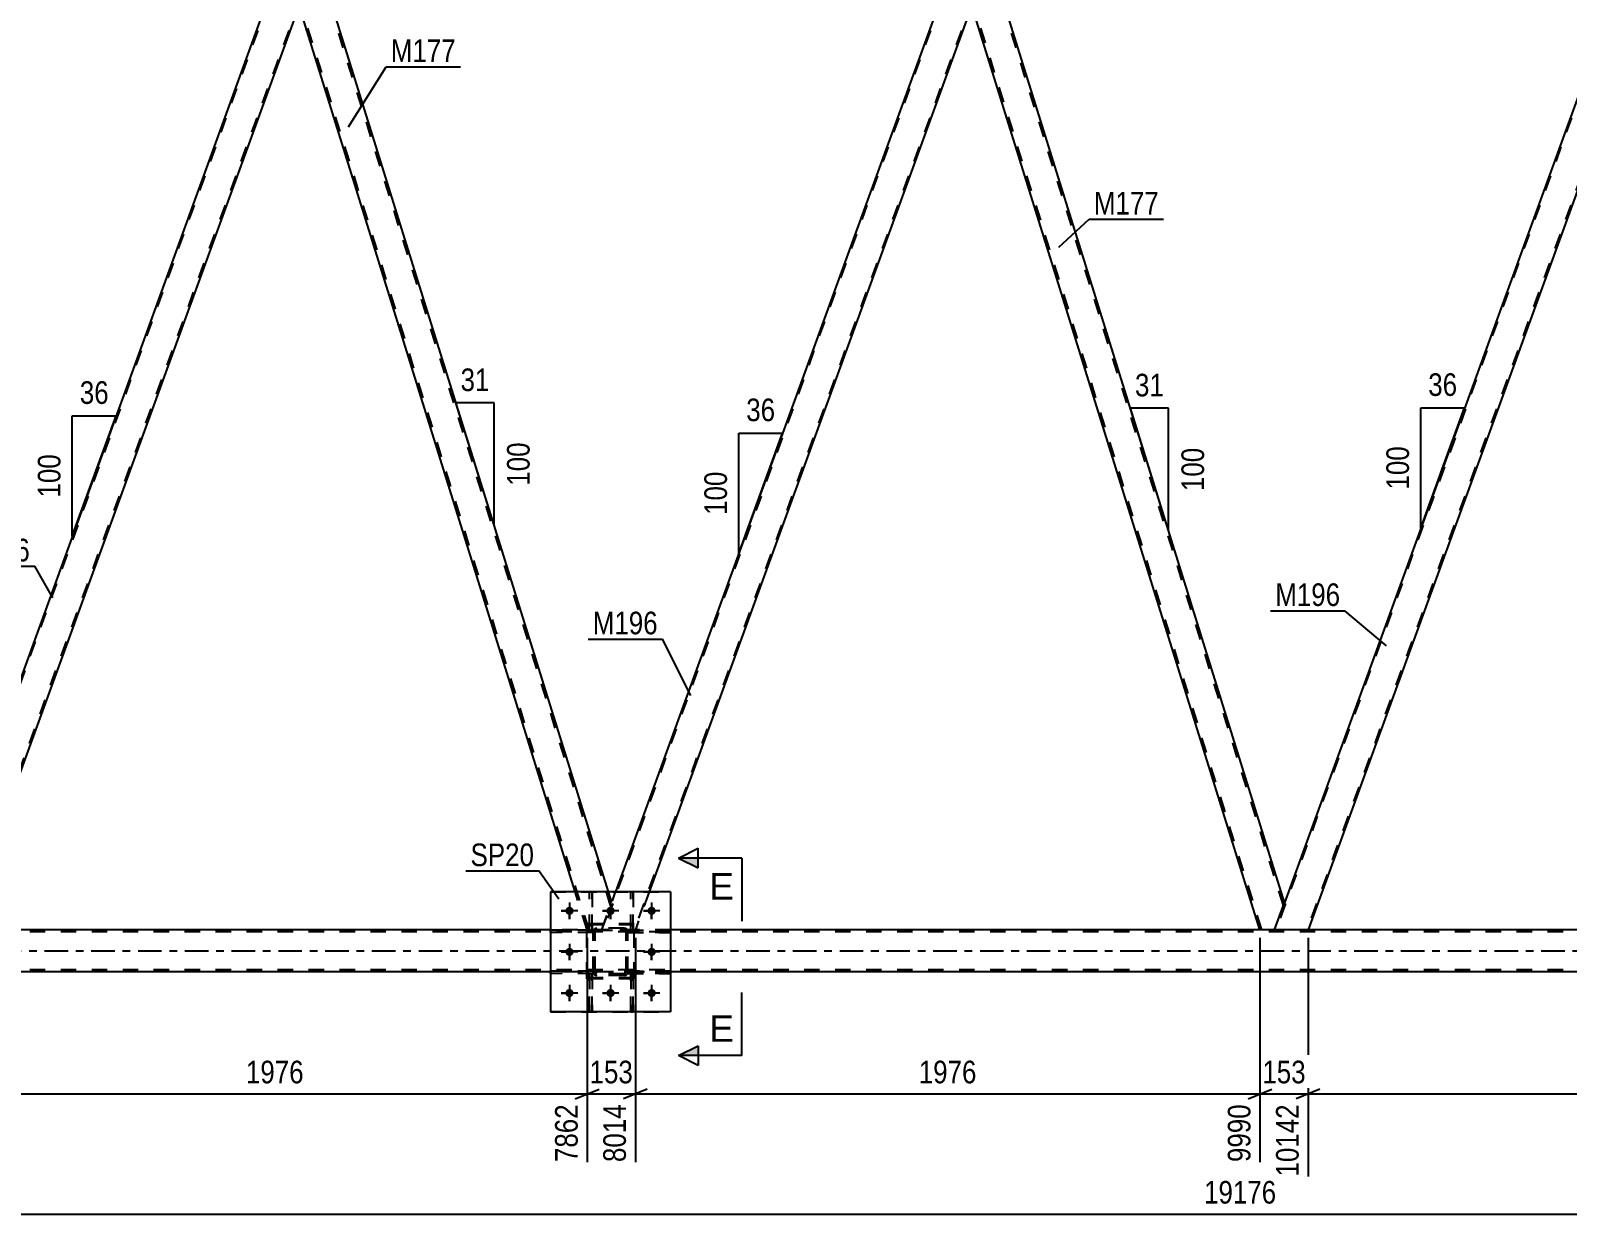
# Model space of a CAD drawing. Header units: millimetres. Extents: x -89 to 752, y -437 to 157.
# Drawn here: x 177 to 371.4, y -159.2 to -9.4 of the extents above; entities that cross this region are included whole.
import ezdxf

# ---------------------------------------------------------------- set-up
doc = ezdxf.new("R2010")
doc.units = ezdxf.units.MM
doc.linetypes.add('DXK_LINE_DOT2', pattern=[3.9198, 1.9599, -1.9599])
doc.linetypes.add('DXK_LINE_DOT3', pattern=[5.9187, 2.979, -0.9799, 0.9799, -0.9799])
doc.styles.add('Arial', font='ARIAL.TTF', dxfattribs={"height": 0.2})
doc.styles.add('Arial Narrow', font='ARIALN.TTF', dxfattribs={"height": 0.2})

# ---------------------------------------------------------------- blocks, each defined once
blk = doc.blocks.new('Part-318886155-3497 - 2857')
at = {"color": 2, "linetype": 'Continuous'}
for p, q in [((212.48, -2), (210.95, -6.2)), ((212.48, -2), (213.8, -2)), ((250.08, -118.4), (213.8, -2)), ((245.89, -118.4), (210.94, -6.25))]:
    blk.add_line(p, q, dxfattribs=at)
at = {"color": 7, "linetype": 'DXK_LINE_DOT2'}
for p, q in [((250.37, -120.12), (213.55, -2)), ((210.95, -6.2), (210.94, -6.25)), ((247.65, -123.22), (211.07, -5.88)), ((247.4, -123.22), (245.89, -118.4)), ((250.5, -119.75), (250.08, -118.4)), ((249.24, -123.22), (250.5, -119.75)), ((247.4, -123.22), (249.24, -123.22))]:
    blk.add_line(p, q, dxfattribs=at)
blk = doc.blocks.new('Part-318886155-3139 - 2857')
at = {"color": 7, "linetype": 'DXK_LINE_DOT2'}
for p, q in [((253.23, -128.76), (252.91, -128.76)), ((252.91, -128.76), (252.91, -133.59)), ((252.91, -129.36), (253.23, -129.36)), ((253.23, -133.59), (253.23, -128.76)), ((252.91, -133.59), (253.23, -133.59))]:
    blk.add_line(p, q, dxfattribs=at)
blk = doc.blocks.new('Bolt-318886155-3541 - 2857')
at = {"linetype": 'Continuous'}
for points in [[(245.68, -120.8, -1), (244.64, -120.8, -1)], [(250.88, -120.8, -1), (249.84, -120.8, -1)], [(256.08, -120.8, -1), (255.04, -120.8, -1)], [(245.68, -126, -1), (244.64, -126, -1)], [(256.08, -126, -1), (255.04, -126, -1)], [(245.68, -131.2, -1), (244.64, -131.2, -1)], [(250.88, -131.2, -1), (249.84, -131.2, -1)], [(256.08, -131.2, -1), (255.04, -131.2, -1)]]:
    blk.add_hatch(color=1, dxfattribs=at).paths.add_polyline_path(points)
at = {"color": 1, "linetype": 'Continuous'}
for p, q in [((245.16, -119.76), (245.16, -121.84)), ((250.36, -119.76), (250.36, -121.84)), ((255.56, -119.76), (255.56, -121.84)), ((246.2, -120.8), (244.12, -120.8)), ((251.4, -120.8), (249.32, -120.8)), ((256.6, -120.8), (254.52, -120.8)), ((246.2, -126), (244.12, -126)), ((245.16, -124.96), (245.16, -127.04)), ((256.6, -126), (254.52, -126)), ((255.56, -124.96), (255.56, -127.04)), ((245.16, -130.16), (245.16, -132.24)), ((250.36, -130.16), (250.36, -132.24)), ((255.56, -130.16), (255.56, -132.24)), ((246.2, -131.2), (244.12, -131.2)), ((251.4, -131.2), (249.32, -131.2)), ((256.6, -131.2), (254.52, -131.2))]:
    blk.add_line(p, q, dxfattribs=at)
blk = doc.blocks.new('Part-318886155-3328 - 2857')
at = {"color": 7, "linetype": 'DXK_LINE_DOT2'}
for p, q in [((248.16, -128.43), (242.76, -128.43)), ((242.76, -128.75), (242.76, -128.43)), ((248.16, -128.75), (242.76, -128.75)), ((247.56, -128.75), (247.56, -128.43)), ((248.16, -128.43), (248.16, -128.75))]:
    blk.add_line(p, q, dxfattribs=at)
blk = doc.blocks.new('Part-318886155-3350 - 2857')
at = {"color": 7, "linetype": 'DXK_LINE_DOT2'}
for p, q in [((248.16, -123.23), (242.76, -123.23)), ((242.76, -123.23), (242.76, -123.55)), ((248.16, -123.55), (242.76, -123.55)), ((247.56, -123.55), (247.56, -123.23)), ((248.16, -123.55), (248.16, -123.23))]:
    blk.add_line(p, q, dxfattribs=at)
blk = doc.blocks.new('Part-318886155-3414 - 2857')
at = {"color": 7, "linetype": 'DXK_LINE_DOT2'}
for p, q in [((293.53, -2), (249.41, -123.22)), ((297.45, -2), (253.33, -123.22)), ((297.62, -2), (296.09, -6.2)), ((249.24, -123.22), (251, -118.4)), ((255.25, -118.4), (253.5, -123.22)), ((253.5, -123.22), (249.24, -123.22))]:
    blk.add_line(p, q, dxfattribs=at)
at = {"color": 2, "linetype": 'Continuous'}
for p, q in [((293.36, -2), (251, -118.4)), ((297.62, -2), (293.36, -2)), ((296.09, -6.2), (255.25, -118.4))]:
    blk.add_line(p, q, dxfattribs=at)
blk = doc.blocks.new('Part-318886155-3358 - 2857')
at = {"color": 7, "linetype": 'DXK_LINE_DOT2'}
for p, q in [((248.16, -123.48), (248.19, -123.29)), ((248.19, -123.29), (248.16, -123.48)), ((248.16, -128.52), (248.16, -123.48)), ((248.4, -123.48), (248.42, -123.38)), ((248.4, -128.52), (248.4, -123.48)), ((248.42, -123.38), (248.47, -123.31)), ((248.45, -123.03), (248.64, -123)), ((248.64, -123), (248.45, -123.03)), ((248.47, -123.31), (248.55, -123.25)), ((248.55, -123.25), (248.64, -123.24)), ((252.08, -123), (248.64, -123)), ((248.64, -123.24), (252.08, -123.24)), ((252.08, -123), (252.26, -123.03)), ((252.26, -123.03), (252.08, -123)), ((252.08, -123.24), (252.17, -123.25)), ((252.17, -123.25), (252.25, -123.31)), ((252.25, -123.31), (252.3, -123.38)), ((252.3, -123.38), (252.32, -123.48)), ((252.32, -128.52), (252.32, -123.48)), ((252.52, -123.29), (252.56, -123.48)), ((252.56, -123.48), (252.52, -123.29)), ((252.56, -128.52), (252.56, -123.48)), ((248.19, -128.7), (248.16, -128.52)), ((248.16, -128.52), (248.19, -128.7)), ((248.42, -128.61), (248.4, -128.52)), ((248.47, -128.69), (248.42, -128.61)), ((248.64, -129), (248.45, -128.96)), ((248.45, -128.96), (248.64, -129)), ((248.55, -128.74), (248.47, -128.69)), ((248.64, -128.76), (248.55, -128.74)), ((252.08, -128.76), (248.64, -128.76)), ((252.08, -129), (248.64, -129)), ((252.17, -128.74), (252.08, -128.76)), ((252.26, -128.96), (252.08, -129)), ((252.08, -129), (252.26, -128.96)), ((252.25, -128.69), (252.17, -128.74)), ((252.3, -128.61), (252.25, -128.69)), ((252.32, -128.52), (252.3, -128.61)), ((252.56, -128.52), (252.52, -128.7)), ((252.52, -128.7), (252.56, -128.52))]:
    blk.add_line(p, q, dxfattribs=at)
at = {"color": 7, "linetype": 'DXK_LINE_DOT3'}
blk.add_line((250.36, -126), (250.36, -126), dxfattribs=at)
at = {"color": 7, "linetype": 'DXK_LINE_DOT2'}
for centre, start, end in [((248.64, -123.48), 112.5, 157.5), ((248.64, -123.48), 112.5, 157.5), ((252.08, -123.48), 22.5, 67.5), ((252.08, -123.48), 22.5, 67.5), ((248.64, -128.52), 202.5, 247.5), ((248.64, -128.52), 202.5, 247.5), ((252.08, -128.52), 292.5, 337.5), ((252.08, -128.52), 292.5, 337.5)]:
    blk.add_arc(centre, 0.48, start, end, dxfattribs=at)
blk = doc.blocks.new('Part-318886155-3309 - 2857')
at = {"color": 7, "linetype": 'DXK_LINE_DOT2'}
for p, q in [((247.71, -133.59), (247.71, -128.76)), ((247.71, -128.76), (248.03, -128.76)), ((247.71, -129.36), (248.03, -129.36)), ((248.03, -128.76), (248.03, -133.59)), ((248.03, -133.59), (247.71, -133.59))]:
    blk.add_line(p, q, dxfattribs=at)
blk = doc.blocks.new('Part-318886155-3310 - 2857')
at = {"color": 7, "linetype": 'DXK_LINE_DOT2'}
for p, q in [((252.91, -133.59), (252.91, -128.76)), ((252.91, -128.76), (253.23, -128.76)), ((252.91, -129.36), (253.23, -129.36)), ((253.23, -128.76), (253.23, -133.59)), ((253.23, -133.59), (252.91, -133.59))]:
    blk.add_line(p, q, dxfattribs=at)
blk = doc.blocks.new('Part-318886155-3318 - 2857')
at = {"color": 7, "linetype": 'DXK_LINE_DOT2'}
for p, q in [((253.36, -122.46), (247.36, -122.46)), ((247.36, -129.26), (247.36, -122.46)), ((253.36, -129.26), (253.36, -122.46)), ((253.36, -129.26), (247.36, -129.26))]:
    blk.add_line(p, q, dxfattribs=at)
blk = doc.blocks.new('Part-318886155-3321 - 2857')
at = {"color": 7, "linetype": 'DXK_LINE_DOT2'}
for p, q in [((252.56, -128.75), (252.56, -128.43)), ((252.56, -128.43), (257.96, -128.43)), ((257.96, -128.75), (252.56, -128.75)), ((253.16, -128.75), (253.16, -128.43)), ((257.96, -128.43), (257.96, -128.75))]:
    blk.add_line(p, q, dxfattribs=at)
blk = doc.blocks.new('Part-318886155-3325 - 2857')
at = {"color": 7, "linetype": 'DXK_LINE_DOT2'}
for p, q in [((252.56, -123.55), (252.56, -123.23)), ((252.56, -123.23), (257.96, -123.23)), ((257.96, -123.55), (252.56, -123.55)), ((253.16, -123.55), (253.16, -123.23)), ((257.96, -123.23), (257.96, -123.55))]:
    blk.add_line(p, q, dxfattribs=at)
blk = doc.blocks.new('Part-318886155-3349 - 2857')
at = {"color": 7, "linetype": 'DXK_LINE_DOT2'}
for p, q in [((248.16, -128.43), (242.76, -128.43)), ((242.76, -128.43), (242.76, -128.75)), ((248.16, -128.75), (242.76, -128.75)), ((247.56, -128.75), (247.56, -128.43)), ((248.16, -128.75), (248.16, -128.43))]:
    blk.add_line(p, q, dxfattribs=at)
blk = doc.blocks.new('Part-318886155-3356 - 2857')
at = {"color": 7, "linetype": 'DXK_LINE_DOT2'}
for p, q in [((248.16, -123.48), (248.19, -123.29)), ((248.19, -123.29), (248.16, -123.48)), ((248.16, -128.52), (248.16, -123.48)), ((248.4, -123.48), (248.42, -123.38)), ((248.4, -128.52), (248.4, -123.48)), ((248.42, -123.38), (248.47, -123.31)), ((248.45, -123.03), (248.64, -123)), ((248.64, -123), (248.45, -123.03)), ((248.47, -123.31), (248.55, -123.25)), ((248.55, -123.25), (248.64, -123.24)), ((252.08, -123), (248.64, -123)), ((248.64, -123.24), (252.08, -123.24)), ((252.08, -123), (252.26, -123.03)), ((252.26, -123.03), (252.08, -123)), ((252.08, -123.24), (252.17, -123.25)), ((252.17, -123.25), (252.25, -123.31)), ((252.25, -123.31), (252.3, -123.38)), ((252.3, -123.38), (252.32, -123.48)), ((252.32, -128.52), (252.32, -123.48)), ((252.52, -123.29), (252.56, -123.48)), ((252.56, -123.48), (252.52, -123.29)), ((252.56, -128.52), (252.56, -123.48)), ((248.19, -128.7), (248.16, -128.52)), ((248.16, -128.52), (248.19, -128.7)), ((248.42, -128.61), (248.4, -128.52)), ((248.47, -128.69), (248.42, -128.61)), ((248.64, -129), (248.45, -128.96)), ((248.45, -128.96), (248.64, -129)), ((248.55, -128.74), (248.47, -128.69)), ((248.64, -128.76), (248.55, -128.74)), ((252.08, -128.76), (248.64, -128.76)), ((252.08, -129), (248.64, -129)), ((252.17, -128.74), (252.08, -128.76)), ((252.26, -128.96), (252.08, -129)), ((252.08, -129), (252.26, -128.96)), ((252.25, -128.69), (252.17, -128.74)), ((252.3, -128.61), (252.25, -128.69)), ((252.32, -128.52), (252.3, -128.61)), ((252.56, -128.52), (252.52, -128.7)), ((252.52, -128.7), (252.56, -128.52))]:
    blk.add_line(p, q, dxfattribs=at)
at = {"color": 7, "linetype": 'DXK_LINE_DOT3'}
blk.add_line((250.36, -126), (250.36, -126), dxfattribs=at)
at = {"color": 7, "linetype": 'DXK_LINE_DOT2'}
for centre, start, end in [((248.64, -123.48), 112.5, 157.5), ((248.64, -123.48), 112.5, 157.5), ((252.08, -123.48), 22.5, 67.5), ((252.08, -123.48), 22.5, 67.5), ((248.64, -128.52), 202.5, 247.5), ((248.64, -128.52), 202.5, 247.5), ((252.08, -128.52), 292.5, 337.5), ((252.08, -128.52), 292.5, 337.5)]:
    blk.add_arc(centre, 0.48, start, end, dxfattribs=at)
blk = doc.blocks.new('Part-318886155-3357 - 2857')
at = {"color": 7, "linetype": 'DXK_LINE_DOT2'}
for p, q in [((242.76, -118.4), (257.96, -118.4)), ((242.76, -118.4), (242.76, -133.6)), ((257.96, -118.4), (257.96, -133.6)), ((242.76, -133.6), (257.96, -133.6))]:
    blk.add_line(p, q, dxfattribs=at)
blk = doc.blocks.new('Part-318886155-3359 - 2857')
at = {"color": 7, "linetype": 'DXK_LINE_DOT2'}
for p, q in [((253.36, -122.59), (247.36, -122.59)), ((247.36, -129.39), (247.36, -122.59)), ((253.36, -129.39), (253.36, -122.59)), ((253.36, -129.39), (247.36, -129.39))]:
    blk.add_line(p, q, dxfattribs=at)
blk = doc.blocks.new('Part-318886155-3409 - 2857')
at = {"color": 2, "linetype": 'Continuous'}
for p, q in [((297.62, -2), (296.09, -6.2)), ((298.94, -2), (297.62, -2)), ((335.64, -119.75), (298.94, -2)), ((332.53, -123.22), (296.07, -6.25)), ((334.37, -123.22), (335.47, -120.21)), ((335.62, -119.81), (335.47, -120.21)), ((335.62, -119.8), (335.62, -119.81))]:
    blk.add_line(p, q, dxfattribs=at)
at = {"color": 7, "linetype": 'DXK_LINE_DOT2'}
for p, q in [((335.5, -120.12), (298.68, -2)), ((296.09, -6.2), (296.07, -6.25)), ((332.78, -123.22), (296.21, -5.88)), ((335.47, -120.21), (335.56, -119.97)), ((335.64, -119.75), (335.62, -119.8)), ((334.37, -123.22), (332.53, -123.22))]:
    blk.add_line(p, q, dxfattribs=at)
blk = doc.blocks.new('Part-318886155-3419 - 2857')
at = {"color": 7, "linetype": 'DXK_LINE_DOT2'}
for p, q in [((653.12, -123.46), (-28.42, -123.46)), ((257.96, -123.22), (242.76, -123.22)), ((653.12, -128.26), (-28.42, -128.26)), ((513.36, -128.5), (242.76, -128.5)), ((257.96, -128.5), (242.76, -128.5))]:
    blk.add_line(p, q, dxfattribs=at)
at = {"color": 2, "linetype": 'Continuous'}
for p, q in [((242.76, -123.22), (87.69, -123.22)), ((498.16, -123.22), (257.96, -123.22)), ((242.76, -128.5), (87.69, -128.5)), ((498.16, -128.5), (257.96, -128.5))]:
    blk.add_line(p, q, dxfattribs=at)
at = {"color": 7, "linetype": 'DXK_LINE_DOT3'}
blk.add_line((-28.42, -125.86), (653.12, -125.86), dxfattribs=at)
blk = doc.blocks.new('Part-318886155-3432 - 2857')
at = {"color": 7, "linetype": 'DXK_LINE_DOT2'}
for p, q in [((208.4, -2), (164.28, -123.22)), ((212.31, -2), (168.19, -123.22)), ((212.48, -2), (210.95, -6.2)), ((165.35, -119.8), (164.11, -123.22)), ((168.36, -123.22), (164.11, -123.22))]:
    blk.add_line(p, q, dxfattribs=at)
at = {"color": 2, "linetype": 'Continuous'}
for p, q in [((208.23, -2), (165.35, -119.8)), ((212.48, -2), (208.23, -2)), ((210.95, -6.2), (168.36, -123.22))]:
    blk.add_line(p, q, dxfattribs=at)
blk = doc.blocks.new('Part-318886155-3440 - 2857')
at = {"color": 7, "linetype": 'DXK_LINE_DOT2'}
for p, q in [((378.67, -2), (334.55, -123.22)), ((382.58, -2), (338.46, -123.22)), ((382.75, -2), (381.22, -6.2)), ((335.62, -119.8), (334.37, -123.22)), ((338.63, -123.22), (334.37, -123.22))]:
    blk.add_line(p, q, dxfattribs=at)
at = {"color": 2, "linetype": 'Continuous'}
for p, q in [((378.5, -2), (335.62, -119.8)), ((382.75, -2), (378.5, -2)), ((381.22, -6.2), (338.63, -123.22))]:
    blk.add_line(p, q, dxfattribs=at)
blk = doc.blocks.new('Part-318886155-3465 - 2857')
at = {"color": 7, "linetype": 'DXK_LINE_DOT2'}
for p, q in [((248.03, -128.76), (247.71, -128.76)), ((247.71, -128.76), (247.71, -133.59)), ((247.71, -129.36), (248.03, -129.36)), ((248.03, -133.59), (248.03, -128.76)), ((247.71, -133.59), (248.03, -133.59))]:
    blk.add_line(p, q, dxfattribs=at)
blk = doc.blocks.new('Part-318886155-3471 - 2857')
at = {"color": 2, "linetype": 'Continuous'}
for p, q in [((257.96, -118.4), (242.76, -118.4)), ((242.76, -118.4), (242.76, -133.6)), ((257.96, -118.4), (257.96, -133.6)), ((257.96, -133.6), (242.76, -133.6))]:
    blk.add_line(p, q, dxfattribs=at)
blk = doc.blocks.new('Bolt-318886155-3518 - 2857')
at = {"color": 1, "linetype": 'Continuous'}
for p, q in [((245.16, -119.76), (245.16, -120.45)), ((250.36, -119.76), (250.36, -120.45)), ((255.56, -119.76), (255.56, -120.45)), ((244.12, -120.8), (244.81, -120.8)), ((245.16, -121.84), (245.16, -121.14)), ((246.2, -120.8), (245.51, -120.8)), ((249.32, -120.8), (250.01, -120.8)), ((250.36, -121.84), (250.36, -121.14)), ((251.4, -120.8), (250.71, -120.8)), ((254.52, -120.8), (255.21, -120.8)), ((255.56, -121.84), (255.56, -121.14)), ((256.6, -120.8), (255.91, -120.8)), ((244.12, -126), (244.81, -126)), ((245.16, -124.96), (245.16, -125.65)), ((245.16, -127.04), (245.16, -126.34)), ((246.2, -126), (245.51, -126)), ((254.52, -126), (255.21, -126)), ((255.56, -124.96), (255.56, -125.65)), ((255.56, -127.04), (255.56, -126.34)), ((256.6, -126), (255.91, -126)), ((245.16, -130.16), (245.16, -130.85)), ((250.36, -130.16), (250.36, -130.85)), ((255.56, -130.16), (255.56, -130.85)), ((244.12, -131.2), (244.81, -131.2)), ((245.16, -132.24), (245.16, -131.54)), ((246.2, -131.2), (245.51, -131.2)), ((249.32, -131.2), (250.01, -131.2)), ((250.36, -132.24), (250.36, -131.54)), ((251.4, -131.2), (250.71, -131.2)), ((254.52, -131.2), (255.21, -131.2)), ((255.56, -132.24), (255.56, -131.54)), ((256.6, -131.2), (255.91, -131.2))]:
    blk.add_line(p, q, dxfattribs=at)
blk = doc.blocks.new('Part-318886155-3564 - 2857')
at = {"color": 7, "linetype": 'DXK_LINE_DOT2'}
for p, q in [((248.16, -123.23), (242.76, -123.23)), ((242.76, -123.55), (242.76, -123.23)), ((248.16, -123.55), (242.76, -123.55)), ((247.56, -123.55), (247.56, -123.23)), ((248.16, -123.23), (248.16, -123.55))]:
    blk.add_line(p, q, dxfattribs=at)
blk = doc.blocks.new('Part-318886155-3567 - 2857')
at = {"color": 2, "linetype": 'Continuous'}
for p, q in [((247.71, -118.4), (247.71, -118.39)), ((248.03, -118.39), (247.71, -118.39)), ((248.03, -118.4), (248.03, -118.39))]:
    blk.add_line(p, q, dxfattribs=at)
at = {"color": 7, "linetype": 'DXK_LINE_DOT2'}
for p, q in [((247.71, -123.24), (247.71, -118.4)), ((248.03, -123.24), (248.03, -118.4)), ((247.71, -122.64), (248.03, -122.64)), ((248.03, -123.24), (247.71, -123.24))]:
    blk.add_line(p, q, dxfattribs=at)
blk = doc.blocks.new('Part-318886155-3570 - 2857')
at = {"color": 7, "linetype": 'DXK_LINE_DOT2'}
for p, q in [((247.71, -123.24), (247.71, -118.39)), ((247.71, -118.39), (248.03, -118.39)), ((248.03, -118.39), (248.03, -123.24)), ((247.71, -122.64), (248.03, -122.64)), ((248.03, -123.24), (247.71, -123.24))]:
    blk.add_line(p, q, dxfattribs=at)
blk = doc.blocks.new('Part-318886155-3582 - 2857')
at = {"color": 2, "linetype": 'Continuous'}
for p, q in [((252.91, -118.4), (252.91, -118.39)), ((253.23, -118.39), (252.91, -118.39)), ((253.23, -118.4), (253.23, -118.39))]:
    blk.add_line(p, q, dxfattribs=at)
at = {"color": 7, "linetype": 'DXK_LINE_DOT2'}
for p, q in [((252.91, -123.24), (252.91, -118.4)), ((253.23, -123.24), (253.23, -118.4)), ((252.91, -122.64), (253.23, -122.64)), ((253.23, -123.24), (252.91, -123.24))]:
    blk.add_line(p, q, dxfattribs=at)
blk = doc.blocks.new('Part-318886155-3588 - 2857')
at = {"color": 7, "linetype": 'DXK_LINE_DOT2'}
for p, q in [((257.96, -128.43), (252.56, -128.43)), ((252.56, -128.43), (252.56, -128.75)), ((252.56, -128.75), (257.96, -128.75)), ((253.16, -128.75), (253.16, -128.43)), ((257.96, -128.75), (257.96, -128.43))]:
    blk.add_line(p, q, dxfattribs=at)
blk = doc.blocks.new('Part-318886155-3591 - 2857')
at = {"color": 7, "linetype": 'DXK_LINE_DOT2'}
for p, q in [((257.96, -123.23), (252.56, -123.23)), ((252.56, -123.23), (252.56, -123.55)), ((252.56, -123.55), (257.96, -123.55)), ((253.16, -123.55), (253.16, -123.23)), ((257.96, -123.55), (257.96, -123.23))]:
    blk.add_line(p, q, dxfattribs=at)
blk = doc.blocks.new('Part-318886155-3595 - 2857')
at = {"color": 7, "linetype": 'DXK_LINE_DOT2'}
for p, q in [((252.91, -123.24), (252.91, -118.39)), ((252.91, -118.39), (253.23, -118.39)), ((253.23, -118.39), (253.23, -123.24)), ((252.91, -122.64), (253.23, -122.64)), ((253.23, -123.24), (252.91, -123.24))]:
    blk.add_line(p, q, dxfattribs=at)
blk = doc.blocks.new('StraightDimension-318886155-4780 - 2857')
at = {"color": 7, "linetype": 'Continuous'}
for p, q in [((247.4, -124.22), (247.4, -152.59)), ((253.5, -124.22), (253.5, -152.59)), ((245.9, -144.58), (248.9, -143.38)), ((255, -143.38), (252, -144.58)), ((247.4, -143.98), (253.5, -143.98))]:
    blk.add_line(p, q, dxfattribs=at)
at = {"color": 0}
blk.add_wipeout([(253.79, -143.23), (253.79, -139.03), (247.1, -139.03), (247.1, -143.23)], dxfattribs=at)
at = {"color": 0, "linetype": 'Continuous'}
blk.add_wipeout([(252.9, -144.68), (248.7, -144.68), (248.7, -153.19), (252.9, -153.19)], dxfattribs=at)
at = {"color": 3, "style": 'Arial Narrow'}
blk.add_text('153', height=2.863, dxfattribs=at).set_placement((247.7, -142.63))
at = {"color": 3, "linetype": 'Continuous', "style": 'Arial Narrow'}
blk.add_text('8014', height=2.863, rotation=90.0002, dxfattribs=at).set_placement((252.3, -152.59))
blk = doc.blocks.new('StraightDimension-318886155-4760 - 2857')
at = {"color": 7, "linetype": 'Continuous'}
for p, q in [((168.36, -124.22), (168.36, -152.59)), ((247.4, -124.22), (247.4, -152.59)), ((169.86, -143.38), (166.86, -144.58)), ((245.9, -144.58), (248.9, -143.38)), ((168.36, -143.98), (247.4, -143.98))]:
    blk.add_line(p, q, dxfattribs=at)
at = {"color": 0}
blk.add_wipeout([(212.14, -143.23), (212.14, -139.03), (203.62, -139.03), (203.62, -143.23)], dxfattribs=at)
at = {"color": 0, "linetype": 'Continuous'}
blk.add_wipeout([(246.8, -144.68), (242.6, -144.68), (242.6, -153.19), (246.8, -153.19)], dxfattribs=at)
at = {"color": 3, "style": 'Arial Narrow'}
blk.add_text('1976', height=2.863, dxfattribs=at).set_placement((204.22, -142.63))
at = {"color": 3, "linetype": 'Continuous', "style": 'Arial Narrow'}
blk.add_text('7862', height=2.863, rotation=90.0002, dxfattribs=at).set_placement((246.2, -152.59))
blk = doc.blocks.new('StraightDimension-318886155-4837 - 2857')
at = {"color": 7, "linetype": 'Continuous'}
for p, q in [((338.63, -124.22), (338.63, -154.42)), ((417.66, -124.22), (417.66, -154.42)), ((340.13, -143.38), (337.13, -144.58)), ((416.16, -144.58), (419.16, -143.38)), ((338.63, -143.98), (417.66, -143.98))]:
    blk.add_line(p, q, dxfattribs=at)
at = {"color": 0}
blk.add_wipeout([(382.4, -143.23), (382.4, -139.03), (373.89, -139.03), (373.89, -143.23)], dxfattribs=at)
at = {"color": 0, "linetype": 'Continuous'}
blk.add_wipeout([(417.06, -144.68), (412.86, -144.68), (412.86, -155.02), (417.06, -155.02)], dxfattribs=at)
at = {"color": 3, "style": 'Arial Narrow'}
blk.add_text('1976', height=2.863, dxfattribs=at).set_placement((374.49, -142.63))
at = {"color": 3, "linetype": 'Continuous', "style": 'Arial Narrow'}
blk.add_text('12118', height=2.863, rotation=90.0002, dxfattribs=at).set_placement((416.46, -154.42))
blk = doc.blocks.new('StraightDimension-318886155-4818 - 2857')
at = {"color": 7, "linetype": 'Continuous'}
for p, q in [((332.53, -124.22), (332.53, -152.59)), ((338.63, -124.22), (338.63, -154.42)), ((331.03, -144.58), (334.03, -143.38)), ((340.13, -143.38), (337.13, -144.58)), ((332.53, -143.98), (338.63, -143.98))]:
    blk.add_line(p, q, dxfattribs=at)
at = {"color": 0}
blk.add_wipeout([(338.92, -143.23), (338.92, -139.03), (332.24, -139.03), (332.24, -143.23)], dxfattribs=at)
at = {"color": 0, "linetype": 'Continuous'}
blk.add_wipeout([(338.03, -144.68), (333.83, -144.68), (333.83, -155.02), (338.03, -155.02)], dxfattribs=at)
at = {"color": 3, "style": 'Arial Narrow'}
blk.add_text('153', height=2.863, dxfattribs=at).set_placement((332.84, -142.63))
at = {"color": 3, "linetype": 'Continuous', "style": 'Arial Narrow'}
blk.add_text('10142', height=2.863, rotation=90.0002, dxfattribs=at).set_placement((337.43, -154.42))
blk = doc.blocks.new('AngleDimension-318886155-3685 - 2857')
at = {"color": 7, "linetype": 'Continuous'}
for p, q in [((317.42, -61.29), (316.14, -57.19)), ((320.96, -57.19), (316.14, -57.19)), ((320.96, -72.66), (316.14, -57.19)), ((320.96, -72.66), (320.96, -57.19))]:
    blk.add_line(p, q, dxfattribs=at)
at = {"color": 0}
for points in [[(320.98, -56.29), (320.98, -52.09), (316.12, -52.09), (316.12, -56.29)], [(326.06, -61.58), (321.86, -61.58), (321.86, -68.27), (326.06, -68.27)]]:
    blk.add_wipeout(points, dxfattribs=at)
at = {"color": 3, "style": 'Arial Narrow'}
blk.add_text('31', height=2.863, dxfattribs=at).set_placement((316.72, -55.69))
blk.add_text('100', height=2.863, rotation=90.0002, dxfattribs=at).set_placement((325.46, -67.67))
blk = doc.blocks.new('AngleDimension-318886155-3699 - 2857')
at = {"color": 7, "linetype": 'Continuous'}
for p, q in [((266.59, -60.33), (272.13, -60.33)), ((266.59, -75.56), (272.13, -60.33)), ((266.59, -75.56), (266.59, -60.33)), ((269.33, -68.02), (272.13, -60.33))]:
    blk.add_line(p, q, dxfattribs=at)
at = {"color": 0}
for points in [[(271.79, -59.43), (271.79, -55.23), (266.93, -55.23), (266.93, -59.43)], [(265.69, -64.6), (261.49, -64.6), (261.49, -71.29), (265.69, -71.29)]]:
    blk.add_wipeout(points, dxfattribs=at)
at = {"color": 3, "style": 'Arial Narrow'}
blk.add_text('36', height=2.863, dxfattribs=at).set_placement((267.53, -58.83))
blk.add_text('100', height=2.863, rotation=90.0002, dxfattribs=at).set_placement((265.09, -70.69))
blk = doc.blocks.new('AngleDimension-318886155-3727 - 2857')
at = {"color": 7, "linetype": 'Continuous'}
for p, q in [((182.25, -58.14), (187.79, -58.14)), ((182.25, -73.36), (187.79, -58.14)), ((182.25, -73.36), (182.25, -58.14)), ((183.81, -69.1), (187.79, -58.14))]:
    blk.add_line(p, q, dxfattribs=at)
at = {"color": 0}
for points in [[(187.45, -57.24), (187.45, -53.04), (182.6, -53.04), (182.6, -57.24)], [(181.35, -62.41), (177.15, -62.41), (177.15, -69.09), (181.35, -69.09)]]:
    blk.add_wipeout(points, dxfattribs=at)
at = {"color": 3, "style": 'Arial Narrow'}
blk.add_text('36', height=2.863, dxfattribs=at).set_placement((183.2, -56.64))
blk.add_text('100', height=2.863, rotation=90.0002, dxfattribs=at).set_placement((180.75, -68.49))
blk = doc.blocks.new('AngleDimension-318886155-3671 - 2857')
at = {"color": 7, "linetype": 'Continuous'}
for p, q in [((352.89, -57.13), (358.43, -57.13)), ((352.89, -72.35), (358.43, -57.13)), ((352.89, -72.35), (352.89, -57.13)), ((355.44, -65.36), (358.43, -57.13))]:
    blk.add_line(p, q, dxfattribs=at)
at = {"color": 0}
for points in [[(358.09, -56.23), (358.09, -52.03), (353.23, -52.03), (353.23, -56.23)], [(351.99, -61.4), (347.79, -61.4), (347.79, -68.08), (351.99, -68.08)]]:
    blk.add_wipeout(points, dxfattribs=at)
at = {"color": 3, "style": 'Arial Narrow'}
blk.add_text('36', height=2.863, dxfattribs=at).set_placement((353.83, -55.63))
blk.add_text('100', height=2.863, rotation=90.0002, dxfattribs=at).set_placement((351.39, -67.48))
blk = doc.blocks.new('AngleDimension-318886155-3713 - 2857')
at = {"color": 7, "linetype": 'Continuous'}
for p, q in [((233.13, -64.01), (230.79, -56.52)), ((235.62, -56.52), (230.79, -56.52)), ((235.62, -71.99), (230.79, -56.52)), ((235.62, -71.99), (235.62, -56.52))]:
    blk.add_line(p, q, dxfattribs=at)
at = {"color": 0}
for points in [[(235.63, -55.62), (235.63, -51.42), (230.78, -51.42), (230.78, -55.62)], [(240.72, -60.91), (236.52, -60.91), (236.52, -67.59), (240.72, -67.59)]]:
    blk.add_wipeout(points, dxfattribs=at)
at = {"color": 3, "style": 'Arial Narrow'}
blk.add_text('31', height=2.863, dxfattribs=at).set_placement((231.38, -55.02))
blk.add_text('100', height=2.863, rotation=90.0002, dxfattribs=at).set_placement((240.12, -66.99))
blk = doc.blocks.new('StraightDimension-318886155-4799 - 2857')
at = {"color": 7, "linetype": 'Continuous'}
for p, q in [((253.5, -124.22), (253.5, -152.59)), ((332.53, -124.22), (332.53, -152.59)), ((255, -143.38), (252, -144.58)), ((331.03, -144.58), (334.03, -143.38)), ((253.5, -143.98), (332.53, -143.98))]:
    blk.add_line(p, q, dxfattribs=at)
at = {"color": 0}
blk.add_wipeout([(297.27, -143.23), (297.27, -139.03), (288.76, -139.03), (288.76, -143.23)], dxfattribs=at)
at = {"color": 0, "linetype": 'Continuous'}
blk.add_wipeout([(331.93, -144.68), (327.73, -144.68), (327.73, -153.19), (331.93, -153.19)], dxfattribs=at)
at = {"color": 3, "style": 'Arial Narrow'}
blk.add_text('1976', height=2.863, dxfattribs=at).set_placement((289.36, -142.63))
at = {"color": 3, "linetype": 'Continuous', "style": 'Arial Narrow'}
blk.add_text('9990', height=2.863, rotation=90.0002, dxfattribs=at).set_placement((331.33, -152.59))
blk = doc.blocks.new('StraightDimension-318886155-4964 - 2857')
at = {"color": 7, "linetype": 'Continuous'}
blk.add_line((-39.28, -159.2), (699.33, -159.2), dxfattribs=at)
at = {"color": 0}
blk.add_wipeout([(335.2, -158.45), (335.2, -154.25), (324.86, -154.25), (324.86, -158.45)], dxfattribs=at)
at = {"color": 3, "style": 'Arial Narrow'}
blk.add_text('19176', height=2.863, dxfattribs=at).set_placement((325.46, -157.85))
blk = doc.blocks.new('Mark-318886155-3428 - 2857')
at = {"color": 0}
blk.add_wipeout([(176.89, -76.57), (176.89, -73.57), (168.66, -73.57), (168.66, -76.57)], dxfattribs=at)
blk.add_wipeout([(176.89, -76.57), (176.89, -73.57), (168.66, -73.57), (168.66, -76.57)], dxfattribs=at)
at = {"color": 30, "linetype": 'Continuous'}
for p in [(168.06, -77.17), (179.8, -81.18)]:
    blk.add_line(p, (177.49, -77.17), dxfattribs=at)
at = {"color": 3, "style": 'Arial Narrow'}
blk.add_text('M196', height=2.863, dxfattribs=at).set_placement((168.66, -76.57))
blk = doc.blocks.new('Mark-318886155-3405 - 2857')
at = {"color": 0}
blk.add_wipeout([(319.74, -32.67), (319.74, -29.67), (311.52, -29.67), (311.52, -32.67)], dxfattribs=at)
blk.add_wipeout([(319.74, -32.67), (319.74, -29.67), (311.52, -29.67), (311.52, -32.67)], dxfattribs=at)
at = {"color": 30, "linetype": 'Continuous'}
for p, q in [((307.07, -36.8), (310.92, -33.27)), ((310.92, -33.27), (320.34, -33.27))]:
    blk.add_line(p, q, dxfattribs=at)
at = {"color": 3, "style": 'Arial Narrow'}
blk.add_text('M177', height=2.863, dxfattribs=at).set_placement((311.52, -32.67))
blk = doc.blocks.new('Mark-318886155-3410 - 2857')
at = {"color": 0}
blk.add_wipeout([(256.34, -85.8), (256.34, -82.8), (248.11, -82.8), (248.11, -85.8)], dxfattribs=at)
blk.add_wipeout([(256.34, -85.8), (256.34, -82.8), (248.11, -82.8), (248.11, -85.8)], dxfattribs=at)
at = {"color": 30, "linetype": 'Continuous'}
for p in [(247.51, -86.4), (260.51, -93.56)]:
    blk.add_line(p, (256.94, -86.4), dxfattribs=at)
at = {"color": 3, "style": 'Arial Narrow'}
blk.add_text('M196', height=2.863, dxfattribs=at).set_placement((248.11, -85.8))
blk = doc.blocks.new('Mark-318886155-3436 - 2857')
at = {"color": 0}
blk.add_wipeout([(342.69, -82.22), (342.69, -79.22), (334.47, -79.22), (334.47, -82.22)], dxfattribs=at)
blk.add_wipeout([(342.69, -82.22), (342.69, -79.22), (334.47, -79.22), (334.47, -82.22)], dxfattribs=at)
at = {"color": 30, "linetype": 'Continuous'}
for p in [(333.87, -82.82), (348.54, -87.27)]:
    blk.add_line(p, (343.29, -82.82), dxfattribs=at)
at = {"color": 3, "style": 'Arial Narrow'}
blk.add_text('M196', height=2.863, dxfattribs=at).set_placement((334.47, -82.22))
blk = doc.blocks.new('Mark-318886155-3467 - 2857')
at = {"color": 0}
blk.add_wipeout([(240.68, -115.14), (240.68, -112.14), (232.64, -112.14), (232.64, -115.14)], dxfattribs=at)
blk.add_wipeout([(240.68, -115.14), (240.68, -112.14), (232.64, -112.14), (232.64, -115.14)], dxfattribs=at)
at = {"color": 30, "linetype": 'Continuous'}
for p in [(232.04, -115.74), (243.81, -119.32)]:
    blk.add_line(p, (241.28, -115.74), dxfattribs=at)
at = {"color": 3, "style": 'Arial Narrow'}
blk.add_text('SP20', height=2.863, dxfattribs=at).set_placement((232.64, -115.14))
blk = doc.blocks.new('Mark-318886155-3493 - 2857')
at = {"color": 0}
blk.add_wipeout([(230.78, -13.37), (230.78, -10.37), (222.55, -10.37), (222.55, -13.37)], dxfattribs=at)
blk.add_wipeout([(230.78, -13.37), (230.78, -10.37), (222.55, -10.37), (222.55, -13.37)], dxfattribs=at)
at = {"color": 30, "linetype": 'Continuous'}
for p, q in [((217.2, -21.59), (221.95, -13.97)), ((221.95, -13.97), (231.38, -13.97))]:
    blk.add_line(p, q, dxfattribs=at)
at = {"color": 3, "style": 'Arial Narrow'}
blk.add_text('M177', height=2.863, dxfattribs=at).set_placement((222.55, -13.37))
blk = doc.blocks.new('SectionMark-318886155-5008 - 2857')
at = {"linetype": 'Continuous'}
for points in [[(261.46, -114.12), (261.46, -115.37), (258.96, -114.12)], [(261.46, -137.87), (261.46, -139.12), (258.96, -139.12)]]:
    blk.add_hatch(color=6, dxfattribs=at).paths.add_polyline_path(points)
at = {"color": 6, "linetype": 'Continuous'}
for p, q in [((258.96, -114.12), (261.46, -112.87)), ((266.96, -114.12), (258.96, -114.12)), ((258.96, -114.12), (261.46, -115.37)), ((261.46, -115.37), (261.46, -112.87)), ((266.96, -114.12), (266.96, -122.12)), ((266.96, -139.12), (266.96, -131.12)), ((258.96, -139.12), (261.46, -137.87)), ((261.46, -137.87), (261.46, -140.37)), ((266.96, -139.12), (258.96, -139.12)), ((261.46, -140.37), (258.96, -139.12))]:
    blk.add_line(p, q, dxfattribs=at)
at = {"color": 0, "linetype": 'Continuous'}
for points in [[(265.96, -119.37), (265.96, -115.87), (262.85, -115.87), (262.85, -119.37)], [(265.96, -137.37), (265.96, -133.87), (262.85, -133.87), (262.85, -137.37)]]:
    blk.add_wipeout(points, dxfattribs=at)
at = {"color": 3, "linetype": 'Continuous', "style": 'Arial'}
for p in [(262.85, -119.37), (262.85, -137.37)]:
    blk.add_text('E', height=3.34, dxfattribs=at).set_placement(p)

msp = doc.modelspace()

# ---------------------------------------------------------------- block references
for name in ['Part-318886155-3432 - 2857', 'Part-318886155-3497 - 2857', 'Part-318886155-3414 - 2857', 'Part-318886155-3409 - 2857', 'Part-318886155-3440 - 2857', 'Part-318886155-3357 - 2857', 'Part-318886155-3471 - 2857', 'Part-318886155-3567 - 2857', 'Part-318886155-3570 - 2857', 'Part-318886155-3582 - 2857', 'Part-318886155-3595 - 2857', 'Bolt-318886155-3541 - 2857', 'Bolt-318886155-3518 - 2857', 'Part-318886155-3318 - 2857', 'Part-318886155-3419 - 2857', 'Part-318886155-3350 - 2857', 'Part-318886155-3564 - 2857', 'Part-318886155-3359 - 2857', 'Part-318886155-3358 - 2857', 'Part-318886155-3356 - 2857', 'Part-318886155-3325 - 2857', 'Part-318886155-3591 - 2857', 'Part-318886155-3328 - 2857', 'Part-318886155-3349 - 2857', 'Part-318886155-3309 - 2857', 'Part-318886155-3465 - 2857', 'Part-318886155-3321 - 2857', 'Part-318886155-3588 - 2857', 'Part-318886155-3139 - 2857', 'Part-318886155-3310 - 2857']:
    msp.add_blockref(name, (0, 0))

# ---------------------------------------------------------------- next in the draw order: block references
for name in ['AngleDimension-318886155-3713 - 2857', 'AngleDimension-318886155-3685 - 2857', 'AngleDimension-318886155-3671 - 2857', 'AngleDimension-318886155-3727 - 2857', 'AngleDimension-318886155-3699 - 2857', 'StraightDimension-318886155-4780 - 2857', 'StraightDimension-318886155-4837 - 2857']:
    msp.add_blockref(name, (0, 0))

# ---------------------------------------------------------------- next in the draw order: block references
for name in ['StraightDimension-318886155-4760 - 2857', 'StraightDimension-318886155-4818 - 2857']:
    msp.add_blockref(name, (0, 0))

# ---------------------------------------------------------------- next in the draw order: block references
msp.add_blockref('StraightDimension-318886155-4799 - 2857', (0, 0))

# ---------------------------------------------------------------- next in the draw order: block references
msp.add_blockref('StraightDimension-318886155-4964 - 2857', (0, 0))

# ---------------------------------------------------------------- next in the draw order: block references
for name in ['Mark-318886155-3493 - 2857', 'Mark-318886155-3405 - 2857', 'Mark-318886155-3428 - 2857', 'Mark-318886155-3436 - 2857', 'Mark-318886155-3410 - 2857', 'Mark-318886155-3467 - 2857', 'SectionMark-318886155-5008 - 2857']:
    msp.add_blockref(name, (0, 0))

doc.saveas('drawing.dxf')
